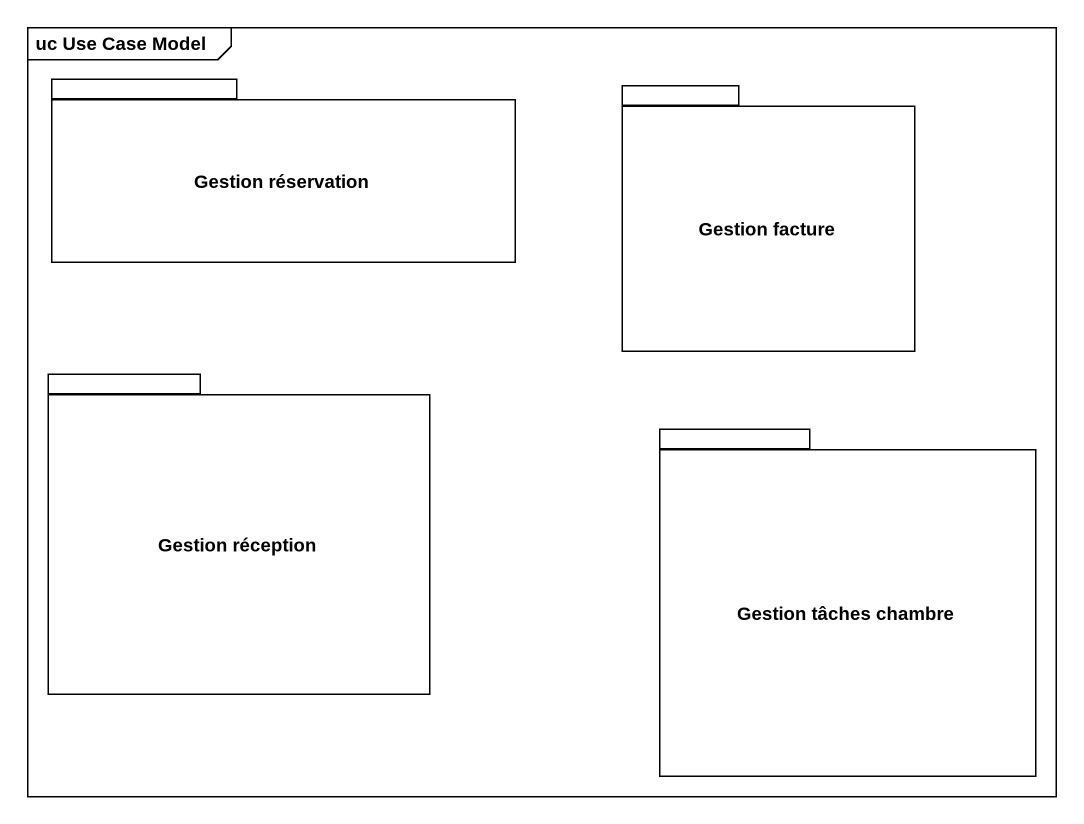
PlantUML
@startuml
mainframe uc Use Case Model
package "Gestion réservation" as Gestion_réservation {
}
package "Gestion facture" as Gestion_facture {
}
package "Gestion réception" as Gestion_réception {
}
package "Gestion tâches chambre" as Gestion_tâches_chambre {
}
@enduml
